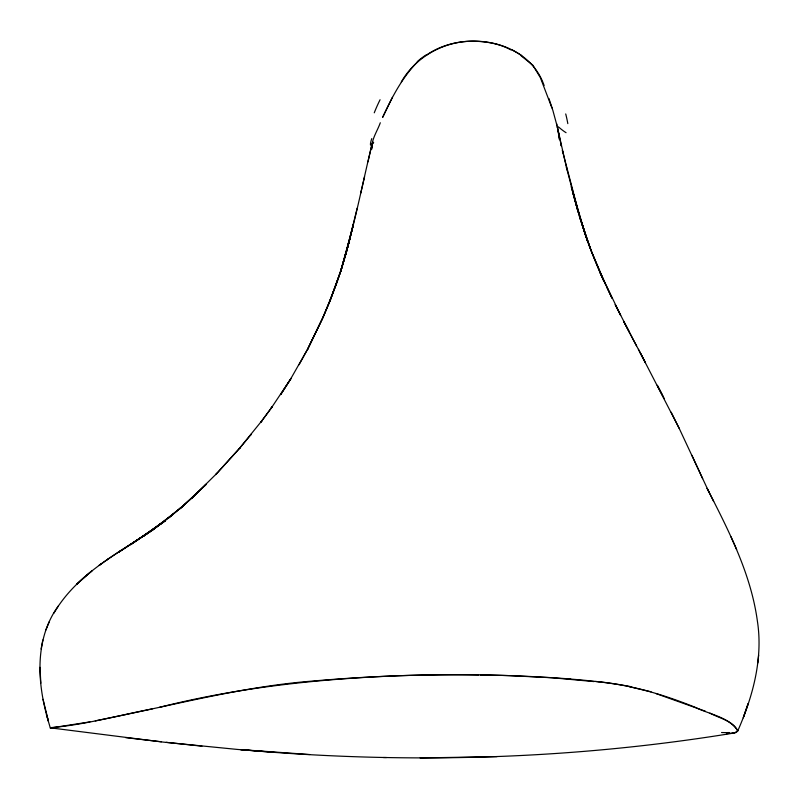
<?xml version="1.0" encoding="UTF-8"?>
<svg xmlns="http://www.w3.org/2000/svg" width="799" height="799" viewBox="0 0 799 799"><rect width="100%" height="100%" fill="white"/><g stroke="black" fill="none" stroke-linecap="round" stroke-linejoin="round"><path stroke-width="1.2" d="M43.036 699.315L48.429 721.207C37.004 683.345 34.107 637.992 59.276 604.723C82.876 570.796 120.819 551.42 154.267 528.978L118.382 552.379L138.267 539.365M737.577 731.315C752.748 696.958 763.235 658.855 757.392 621.113C750.9 573.562 728.598 530.496 707.095 488.309L713.627 501.392M757.792 662.98L758.651 655.11M345.328 256L340.544 271.75L349.483 240.349M42.836 639.979L41.089 649.048M372.733 141.593L371.905 147.765M372.094 143.78C360.699 191.111 351.79 239.221 335.989 285.363M367.979 161.847L371.895 144.699M360.709 193.228L364.574 176.679M357.183 208.179L345.967 253.712L353.438 224.04M349.572 239.81L353.358 224.529L340.833 270.821L329.947 301.243M341.323 269.493L349.852 238.801M345.298 255.99L349.513 240.389L340.674 271.3L329.597 301.962M345.548 254.981L345.737 254.392M743.739 716.413L748.114 703.689L743.24 717.862M340.833 270.821L341.053 270.212M335.25 287.121L322.846 317.822M329.178 302.891L322.506 318.451L307.715 349.093L322.606 318.262L329.178 302.851L340.594 271.69M49.348 621.652L45.873 629.952M335.42 286.691L335.67 286.092M382.691 117.333C391.81 97.438 402.237 77.343 417.717 61.653M380.294 122.756C377.358 131.196 371.056 139.755 371.935 148.974M382.661 117.273L392.389 97.368M322.506 318.451L307.485 349.413L299.106 364.714M290.047 380.024L307.865 348.734L307.565 349.233M401.278 82.037C415.12 57.408 443.275 41.498 471.41 41.228A32.619 16.16 0 0 1 474.526 41.228C487.04 41.598 499.804 43.715 510.861 49.888M53.713 613.392L58.347 606.061M290.566 379.145L291.166 378.247L271.031 408.429L272.309 406.641L260.704 422.361L271.53 407.7M261.273 421.542L262.152 420.414L239.32 448.589L215.75 474.586L240.399 447.35L239.32 448.589L251.485 434.017L250.496 435.215M179.895 508.703L195.495 494.731L179.895 508.703L206.232 484.254L191.67 498.286L216.958 473.258M204.554 485.882L206.232 484.254M46.402 714.576L50.317 728.039L51.236 727.569M50.876 727.619C83.825 724.983 119.081 715.345 152.359 708.873M182.002 506.776L168.04 518.391L184.539 504.738L155.725 527.68L173.403 514.087L143.191 536.449L161.738 523.075L130.696 544.628L165.593 520.668L146.217 534.042M158.492 525.392L161.738 523.075M108.894 558.501L99.126 565.382L101.213 563.914M106.746 559.959L122.277 549.612M134.102 542.032L149.892 531.545M426.696 54.961C463.909 29.104 528.469 39.63 544.119 85.553M159.391 707.365C237.892 687.49 318.601 678.88 399.38 675.724A236.364 34.317 -0.1 0 1 418.157 675.195L437.143 674.875A234.756 34.087 -0.1 0 1 471.81 674.845L478.721 674.925M125.573 714.576C187.445 701.662 249.038 686.071 312.239 681.098C398.122 673.557 484.623 672.478 570.606 679M125.403 714.646L95.261 720.868M732.753 733.382L736.388 732.363L737.767 730.785C729.078 717.073 709.302 714.356 695.42 707.395C664.488 694.9 632.259 685.282 598.99 681.767M89.927 721.896L50.317 728.039M732.973 733.192C570.386 759.709 404.544 764.363 240.539 749.602L309.642 754.526M726.501 733.652L734.77 732.823L737.717 730.745C732.833 720.718 719.13 718.171 709.921 713.117M496.998 756.633L420.144 757.961M383.41 757.532L386.506 757.542M480.439 674.955L490.756 675.135A236.224 34.297 -0.1 0 1 509.482 675.634L552.209 677.772L594.047 681.587M273.837 752.268L237.453 749.442L163.545 742.141L50.846 727.909M166.222 742.331L201.947 746.176M125.693 737.657L161.398 741.782M629.562 686.731L651.065 691.784M656.089 693.602L705.437 711.24M521.078 55.77L532.873 65.218L540.374 77.663L552.818 110.232L557.303 126.761L559.49 139.525M636.573 345.997L623.809 321.657L645.362 362.586L638.441 349.293M640.039 352.409L679.28 428.544L708.893 491.934M664.339 398.721L657.287 385.258L662.681 395.595M629.452 332.254L615.19 304.589L620.653 315.355L600.059 272.489L612.014 298.217L606.791 287.171M679.28 428.544L671.2 412.204M702.651 478.681L691.894 455.28M605.322 284.005L591.3 251.086L579.405 216.189L589.962 247.8M730.985 536.758L736.648 549.482M585.607 235.475L591.3 251.086L603.694 280.779C589.852 250.516 579.435 218.856 571.285 186.626L585.607 235.475L584.449 232.209M548.893 98.447L552.079 107.925M581.392 222.522L587.684 241.678L576.628 206.262M580.434 219.415L562.356 150.442L562.925 152.809M577.457 209.268L572.913 192.609L578.236 212.184L566.441 167.48L567.01 169.897L557.273 126.651M556.553 123.535L556.953 125.193M557.322 126.781L557.662 128.319M558.131 130.637L561.337 146.037L560.908 143.89M557.972 129.788L558.501 132.564M558.721 133.862L559.49 139.545M40.839 683.205L39.95 667.315M370.596 145.208A657.897 20.045 -59.4 0 1 371.785 138.577M484.833 -82.367A598.071 14.212 -61.1 0 1 480.519 -74.836M374.262 112.809A623.799 87.471 -42.7 0 1 380.064 99.735M511.54 49.638A137.009 59.625 3 0 1 521.727 55.6M565.722 113.937A761.727 85.902 54.6 0 1 567.819 123.625M566.062 132.684A589.173 45.503 59.9 0 1 558.371 126.811M570.216 679.05A154.027 14.951 0.8 0 1 598.571 681.797M729.317 732.533A417.328 22.791 13.3 0 1 721.547 732.523M417.308 61.583A108.175 46.052 -3.8 0 1 426.227 54.841M373.662 142.572A596.124 12.724 -70.2 0 1 372.773 143.73M595.615 681.447A236.644 23.97 0.4 0 1 630.9 686.671M290.197 379.735L280.729 394.526L290.197 379.735M83.775 577.657L76.474 584.478L91.955 570.836L83.775 577.657"/></g></svg>
